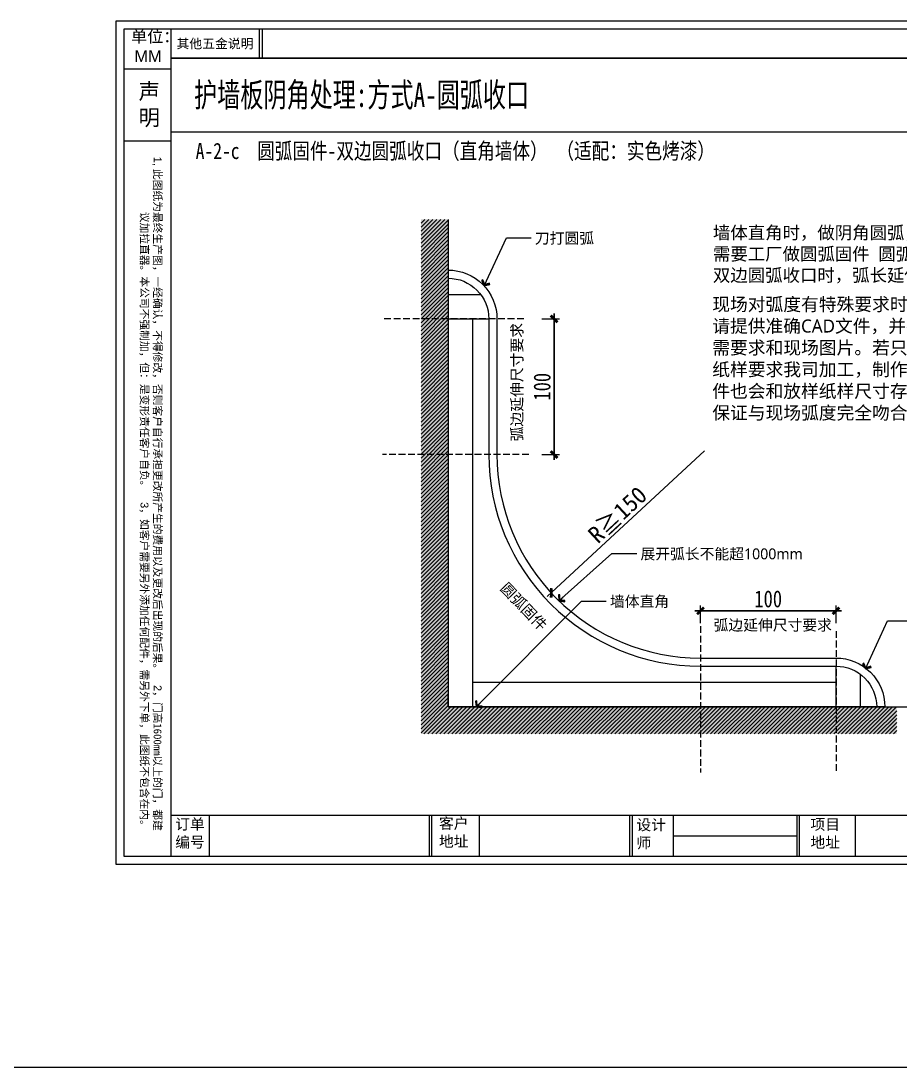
# Model space of a CAD drawing. Header units: millimetres. Extents: x 4862 to 20554, y 7569 to 11262.
# Drawn here: x 13813 to 14462, y 8610 to 9382 of the extents above; entities that cross this region are included whole.
import ezdxf

# ---------------------------------------------------------------- set-up
doc = ezdxf.new("R2010")
doc.units = ezdxf.units.MM
doc.linetypes.add('__DASH', pattern=[0.35, 0.25, -0.1])
doc.layers.add('0 @ 1', color=7, linetype='Continuous')
doc.styles.get("Standard").update_dxf_attribs({"font": 'arial.ttf'})
doc.styles.add('宋体', font='SimSun.ttf')
doc.styles.add('家具尺寸文字', font='SimSun.ttf', dxfattribs={"width": 0.8})
doc.styles.add('黑石雅黑', font='Microsoft YaHei.ttf')
doc.dimstyles.new('副本 固装比例5', dxfattribs={"dimscale": 5, "dimtxt": 2.5, "dimasz": 1, "dimexe": 0.8, "dimexo": 1.2, "dimgap": 0.5, "dimtad": 1, "dimdec": 0, "dimdsep": 46, "dimtxsty": '家具尺寸文字', "dimblk": 'ARCHTICK', "dimcen": 0, "dimdle": 0.8, "dimclrd": 8, "dimclre": 8, "dimclrt": 2, "dimadec": 1, "dimazin": 2, "dimtfac": 1, "dimtdec": 0, "dimtix": 1, "dimtmove": 2, "dimatfit": 2, "dimfxl": 0, "dimtolj": 1, "dimtzin": 0, "dimarcsym": 0})
doc.dimstyles.new('深化(A1)1：1', dxfattribs={"dimtxt": 3, "dimasz": 1, "dimexe": 1.5, "dimexo": 1, "dimgap": 1, "dimtad": 1, "dimdec": 0, "dimrnd": 5, "dimdsep": 46, "dimtxsty": '黑石雅黑', "dimblk": 'ARCHTICK', "dimcen": 1, "dimclrd": 44, "dimclre": 44, "dimclrt": 50, "dimadec": 0, "dimazin": 2, "dimtfac": 1, "dimtdec": 0, "dimtix": 1, "dimtmove": 2, "dimatfit": 3, "dimldrblk": 'hl_arrow2', "dimfxl": 0, "dimtolj": 1, "dimarcsym": 0})

# ---------------------------------------------------------------- blocks, each defined once
blk = doc.blocks.new('_ArchTick')
at = {"color": 0, "linetype": 'ByBlock', "const_width": 0.4}
blk.add_lwpolyline([(-0.5, -0.5), (0.5, 0.5)], dxfattribs=at)
blk = doc.blocks.new('*D309')
at = {"color": 8, "lineweight": -2, "transparency": 16777216}
for p, q in [((14514.83, 8871.94), (14514.83, 8915.94)), ((14505.83, 8911.94), (14518.83, 8911.94)), ((14505.83, 8875.94), (14518.83, 8875.94))]:
    blk.add_line(p, q, dxfattribs=at)
at = {"layer": 'Defpoints', "color": 0, "transparency": 16777216}
for p in [(14444.36, 8911.94), (14514.83, 8911.94), (14478.01, 8875.94)]:
    blk.add_point(p, dxfattribs=at)
at = {"color": 8, "lineweight": -2, "transparency": 16777216, "xscale": 5, "yscale": 5, "zscale": 5}
for p, rotation in [((14514.83, 8911.94), 90), ((14514.83, 8875.94), 270)]:
    blk.add_blockref('_ArchTick', p, dxfattribs=dict(at, rotation=rotation))
at = {"color": 2, "transparency": 16777216, "insert": (14506.08, 8893.94), "char_height": 12.5, "attachment_point": 5, "rotation": 90, "style": '家具尺寸文字'}
blk.add_mtext('\\A1;36', dxfattribs=at)
blk = doc.blocks.new('*D310')
at = {"color": 8, "lineweight": -2, "transparency": 16777216}
for p, q in [((14418.36, 8946.72), (14310.36, 8946.72)), ((14314.36, 8937.72), (14314.36, 8950.72)), ((14414.36, 8937.72), (14414.36, 8950.72))]:
    blk.add_line(p, q, dxfattribs=at)
at = {"layer": 'Defpoints', "color": 0, "transparency": 16777216}
for p in [(14314.36, 8946.72), (14314.36, 8911.94), (14414.36, 8911.94)]:
    blk.add_point(p, dxfattribs=at)
at = {"color": 8, "lineweight": -2, "transparency": 16777216, "xscale": 5, "yscale": 5, "zscale": 5, "rotation": 180}
blk.add_blockref('_ArchTick', (14314.36, 8946.72), dxfattribs=at)
at = {"color": 8, "lineweight": -2, "transparency": 16777216, "xscale": 5, "yscale": 5, "zscale": 5}
blk.add_blockref('_ArchTick', (14414.36, 8946.72), dxfattribs=at)
at = {"color": 2, "transparency": 16777216, "insert": (14364.36, 8955.47), "char_height": 12.5, "attachment_point": 5, "style": '家具尺寸文字'}
blk.add_mtext('\\A1;100', dxfattribs=at)
blk = doc.blocks.new('*D311')
at = {"color": 8, "lineweight": -2, "transparency": 16777216}
for p, q in [((14310.36, 8946.72), (14418.36, 8946.72)), ((14314.36, 8937.72), (14314.36, 8950.72)), ((14414.36, 8937.72), (14414.36, 8950.72))]:
    blk.add_line(p, q, dxfattribs=at)
at = {"layer": 'Defpoints', "color": 0, "transparency": 16777216}
for p in [(14414.36, 8946.72), (14314.36, 8911.94), (14414.36, 8911.94)]:
    blk.add_point(p, dxfattribs=at)
at = {"color": 8, "lineweight": -2, "transparency": 16777216, "xscale": 5, "yscale": 5, "zscale": 5, "rotation": 180}
blk.add_blockref('_ArchTick', (14314.36, 8946.72), dxfattribs=at)
at = {"color": 8, "lineweight": -2, "transparency": 16777216, "xscale": 5, "yscale": 5, "zscale": 5}
blk.add_blockref('_ArchTick', (14414.36, 8946.72), dxfattribs=at)
at = {"color": 2, "transparency": 16777216, "insert": (14364.36, 8955.47), "char_height": 12.5, "attachment_point": 5, "style": '家具尺寸文字'}
blk.add_mtext('\\A1;100', dxfattribs=at)
blk = doc.blocks.new('*D312')
at = {"color": 8, "lineweight": -2, "transparency": 16777216}
for p, q in [((14483.86, 8915.94), (14483.86, 8889.94)), ((14474.86, 8911.94), (14487.86, 8911.94)), ((14474.86, 8893.94), (14487.86, 8893.94))]:
    blk.add_line(p, q, dxfattribs=at)
at = {"layer": 'Defpoints', "color": 0, "transparency": 16777216}
for p in [(14414.36, 8911.94), (14414.36, 8893.94), (14483.86, 8893.94)]:
    blk.add_point(p, dxfattribs=at)
at = {"color": 8, "lineweight": -2, "transparency": 16777216, "xscale": 5, "yscale": 5, "zscale": 5}
for p, rotation in [((14483.86, 8911.94), 90), ((14483.86, 8893.94), 270)]:
    blk.add_blockref('_ArchTick', p, dxfattribs=dict(at, rotation=rotation))
at = {"color": 2, "transparency": 16777216, "insert": (14475.11, 8902.94), "char_height": 12.5, "attachment_point": 5, "rotation": 90, "style": '家具尺寸文字'}
blk.add_mtext('\\A1;18', dxfattribs=at)
blk = doc.blocks.new('*D313')
at = {"color": 8, "lineweight": -2, "transparency": 16777216}
blk.add_line((14317.29, 9064.66), (14201.48, 8957.19), dxfattribs=at)
at = {"layer": 'Defpoints', "color": 0, "transparency": 16777216}
for p in [(14314.36, 9061.94), (14204.41, 8959.91)]:
    blk.add_point(p, dxfattribs=at)
at = {"color": 8, "lineweight": -2, "transparency": 16777216, "xscale": 5, "yscale": 5, "zscale": 5, "rotation": 222.8617704855919}
blk.add_blockref('_ArchTick', (14204.41, 8959.91), dxfattribs=at)
at = {"color": 2, "transparency": 16777216, "insert": (14253.43, 9017.34), "char_height": 12.5, "attachment_point": 5, "rotation": 42.86177, "style": '家具尺寸文字'}
blk.add_mtext('\\A1;{\\W1;\\C4;R≧150}', dxfattribs=at)
blk = doc.blocks.new('hl_arrow2')
at = {"color": 2}
blk.add_line((-0.22, 0), (-1, 0), dxfattribs=at)
blk.add_lwpolyline([(-0.22, 0), (-0.86, -0.69), (-0.65, -0.86), (0, 0), (-0.65, 0.86), (-0.86, 0.69)], close=True, dxfattribs=at)
for points in [[(-0.86, 0.69), (-0.65, 0.86), (-0.22, 0), (0, 0)], [(-0.86, -0.69), (-0.65, -0.86), (-0.22, 0), (0, 0)]]:
    blk.add_solid(points, dxfattribs=at)
blk = doc.blocks.new('*D286')
at = {"color": 8, "lineweight": -2, "transparency": 16777216}
for p, q in [((14206.4, 9165.94), (14206.4, 9057.94)), ((14197.4, 9161.94), (14210.4, 9161.94)), ((14197.4, 9061.94), (14210.4, 9061.94))]:
    blk.add_line(p, q, dxfattribs=at)
at = {"layer": 'Defpoints', "color": 0, "transparency": 16777216}
for p in [(14164.36, 9161.94), (14164.36, 9061.94), (14206.4, 9061.94)]:
    blk.add_point(p, dxfattribs=at)
at = {"color": 8, "lineweight": -2, "transparency": 16777216, "xscale": 5, "yscale": 5, "zscale": 5}
for p, rotation in [((14206.4, 9161.94), 90), ((14206.4, 9061.94), 270)]:
    blk.add_blockref('_ArchTick', p, dxfattribs=dict(at, rotation=rotation))
at = {"color": 2, "transparency": 16777216, "insert": (14197.65, 9111.94), "char_height": 12.5, "attachment_point": 5, "rotation": 90, "style": '家具尺寸文字'}
blk.add_mtext('\\A1;100', dxfattribs=at)
blk = doc.blocks.new('*D287')
at = {"color": 8, "lineweight": -2, "transparency": 16777216}
for p, q in [((14206.4, 9057.94), (14206.4, 9165.94)), ((14197.4, 9161.94), (14210.4, 9161.94)), ((14197.4, 9061.94), (14210.4, 9061.94))]:
    blk.add_line(p, q, dxfattribs=at)
at = {"layer": 'Defpoints', "color": 0, "transparency": 16777216}
for p in [(14164.36, 9161.94), (14206.4, 9161.94), (14164.36, 9061.94)]:
    blk.add_point(p, dxfattribs=at)
at = {"color": 8, "lineweight": -2, "transparency": 16777216, "xscale": 5, "yscale": 5, "zscale": 5}
for p, rotation in [((14206.4, 9161.94), 90), ((14206.4, 9061.94), 270)]:
    blk.add_blockref('_ArchTick', p, dxfattribs=dict(at, rotation=rotation))
at = {"color": 2, "transparency": 16777216, "insert": (14197.65, 9111.94), "char_height": 12.5, "attachment_point": 5, "rotation": 90, "style": '家具尺寸文字'}
blk.add_mtext('\\A1;100', dxfattribs=at)
blk = doc.blocks.new('A$C398a0407')
for p, q in [((443.2, 6784), (443.2, 64)), ((1163.2, 6546.9), (1163.2, 6784)), ((1189.6, 6546.9), (1189.6, 6784)), ((443.2, 6546.9), (8134, 6546.9)), ((443.2, 399), (9568, 399)), ((756.5, 399), (756.5, 64)), ((2542.3, 399), (2542.3, 64)), ((2562.3, 399), (2562.3, 64)), ((2948.7, 399), (2948.7, 64)), ((4169.9, 399), (4169.9, 64)), ((4189.9, 399), (4189.9, 64)), ((4522.7, 399), (4522.7, 64)), ((5527, 399), (5527, 64)), ((5547, 399), (5547, 64)), ((6003.2, 399), (6003.2, 64)), ((4522.7, 231.5), (5527, 231.5))]:
    blk.add_line(p, q)
at = {"color": 8}
for p, q in [((64, 6457.7), (443.2, 6457.7)), ((64, 5874.2), (443.2, 5874.2))]:
    blk.add_line(p, q, dxfattribs=at)
for points in [[(9632, 0), (0, 0), (0, 6848), (9632, 6848)], [(9568, 64), (64, 64), (64, 6784), (9568, 6784)]]:
    blk.add_lwpolyline(points, close=True)
at = {"color": 8, "insert": (368.9, 272.3), "char_height": 64, "width": 5497.15, "attachment_point": 3, "rotation": 270}
blk.add_mtext('1, {\\fSimSun|b0|i0|c134|p2;此图纸为最终生产图，一经确认，不得修改，否则客户自行承担更改所产生的费用以及更改后出现的后果。  }2{\\fSimSun|b0|i0|c134|p2;，门高1600mm以上的门，都建议加拉直器。本公司不强制加，但：是变形责任客户自负。  }3{\\fSimSun|b0|i0|c134|p2;，如客户需要另外添加任何配件，需另外下单，此图纸不包含在内。}', dxfattribs=at)
at = {"color": 8, "char_height": 88, "attachment_point": 1, "style": '宋体'}
for s, insert in [('订单\\P编号', (479.9, 370.6)), ('客户\\P地址', (2621.8, 377)), ('设计\\P师', (4225.5, 364.6)), ('项目\\P地址', (5638.6, 368.9))]:
    blk.add_mtext_dynamic_manual_height_columns(s, width=596.489, gutter_width=12.5, heights=[0], dxfattribs=dict(at, insert=insert))
at = {"layer": '0 @ 1', "color": 8, "attachment_point": 1}
for s, insert, char_height, width in [('\\pi13.703;单位：\\P\\pi40.286;MM', (107.3, 6770.1), 96, 391.163), ('{\\fSimSun|b0|i0|c134|p2;其他五金说明}', (490.9, 6701.9), 76.325, 737.994), ('声明', (182.3, 6340), 127.53, 194.038)]:
    blk.add_mtext(s, dxfattribs=dict(at, insert=insert, char_height=char_height, width=width))
blk = doc.blocks.new('A$Caecb7373')
at = {"color": 1}
blk.add_lwpolyline([(0, 821.76), (1155.84, 821.76), (1155.84, 0), (0, 0)], close=True, dxfattribs=at)

msp = doc.modelspace()

# ---------------------------------------------------------------- hatches: boundary and pattern name
h = msp.add_hatch()
h.set_pattern_fill('AR-CONC', color=8, scale=0.065355)
h.set_pattern_definition([(50, (-30073.154, 48470.594), (11.9066731, -1.0416984), [1.2450121, -13.6951334]), (355, (-30073.154, 48470.594), (-2.3033327, 12.486514), [0.9960097, -10.956145]), (100.451445, (-30072.161, 48470.507), (9.6033404, 11.444815), [1.0580975, -11.639082]), (46.1842, (-30073.154, 48473.914), (17.716362, -2.747675), [1.867518, -20.5427]), (96.635558, (-30071.677, 48473.685), (15.5155394, 16.1705263), [1.587147, -17.458639]), (351.18415, (-30073.154, 48473.914), (15.5155394, 16.1705263), [1.4940124, -16.4341426]), (21, (-30071.494, 48473.084), (9.9087536, -6.6835387), [1.2450121, -13.6951334]), (326, (-30071.494, 48473.084), (4.0390695, 12.0375985), [0.9960097, -10.9561067]), (71.451445, (-30070.668, 48472.527), (13.947823, 5.3540599), [1.0580975, -11.639062]), (37.5, (-30073.1537, 48470.594), (0.20185556, 5.5260918), [0, -10.8233054, 0, -11.12210834, 0, -10.9976071]), (7.5, (-30073.1537, 48470.594), (4.36699686, 6.5472982), [0, -6.3412618, 0, -10.574303, 0, -4.1915408]), (327.5, (-30076.8555, 48470.594), (8.86151892, -0.37440188), [0, -4.1500404, 0, -12.9481261, 0, -17.1811674]), (317.5, (-30078.5156, 48470.594), (9.6809778, 1.6617475), [0, -5.3950526, 0, -8.5988838, 0, -12.2011189])])
h.paths.add_polyline_path([(14128.357, 9235.356), (14108.357, 9235.356), (14108.357, 8855.943), (14459.163, 8855.943), (14459.163, 8875.943), (14128.357, 8875.943)])
h = msp.add_hatch()
h.set_pattern_fill('ANSI31', color=8, scale=0.65355)
h.set_pattern_definition([(45, (-30073.1537, 48470.594), (-1.467260864, 1.467260864), [])])
h.paths.add_polyline_path([(14128.357, 8875.943), (14128.357, 9235.356), (14108.357, 9235.356), (14108.357, 8855.943), (14459.163, 8855.943), (14459.163, 8875.943)])

# ---------------------------------------------------------------- linework, layer by layer
for p, q in [((14128.357, 9197.943), (14128.357, 9197.943)), ((14450.357, 8875.943), (14450.357, 8875.943)), ((4862.317, 8610.368), (20477.138, 8610.368))]:
    msp.add_line(p, q)
at = {"color": 4}
for p, q in [((14128.357, 9179.943), (14152.357, 9179.943)), ((14128.357, 9161.943), (14158.357, 9161.943)), ((14414.357, 8875.943), (14414.357, 8905.943)), ((14432.357, 8875.943), (14432.357, 8899.943))]:
    msp.add_line(p, q, dxfattribs=at)
at = {"color": 251, "linetype": '__DASH', "ltscale": 20}
for p, q in [((14184.196, 9161.943), (14079.903, 9161.943)), ((14187.83, 9061.943), (14079.903, 9061.943)), ((14314.357, 8935.416), (14314.357, 8827.488)), ((14414.357, 8931.781), (14414.357, 8827.488))]:
    msp.add_line(p, q, dxfattribs=at)
msp.add_lwpolyline([(13923.744, 9299.857), (14622.063, 9299.857), (14622.063, 9354.295), (13923.744, 9354.295)], close=True)
at = {"color": 8}
for points in [[(14128.357, 9235.356), (14128.357, 8875.943), (14506.987, 8875.943)], [(14128.357, 8875.943), (14500.805, 8875.943)]]:
    msp.add_lwpolyline(points, dxfattribs=at)
for points in [[(14128.357, 9197.943, -0.4142136), (14164.357, 9161.943), (14164.357, 9061.943, 0.1989124), (14208.291, 8955.877, 0.1989124), (14314.357, 8911.943), (14414.357, 8911.943, -0.4142136), (14450.357, 8875.943)], [(14128.357, 9191.943, -0.4142136), (14158.357, 9161.943), (14158.357, 9061.943, 0.1989124), (14204.049, 8951.634, 0.1989124), (14314.357, 8905.943), (14414.357, 8905.943, -0.4142136), (14444.357, 8875.943, -0.4142136)]]:
    msp.add_lwpolyline(points, format="xyb")
at = {"color": 4}
for points in [[(14128.357, 9197.943), (14128.357, 8875.943)], [(14146.357, 9161.943), (14146.357, 8875.943)], [(14414.357, 8893.943), (14146.357, 8893.943)], [(14450.357, 8875.943), (14128.357, 8875.943)]]:
    msp.add_lwpolyline(points, dxfattribs=at)
for points in [[(14128.357, 9161.943), (14128.357, 9152.943)], [(14128.357, 9152.943), (14128.357, 8884.943)], [(14128.357, 8875.943), (14128.357, 8884.943)], [(14128.357, 8875.943), (14137.357, 8875.943)], [(14405.357, 8875.943), (14137.357, 8875.943)], [(14414.357, 8875.943), (14405.357, 8875.943)]]:
    msp.add_lwpolyline(points)

# ---------------------------------------------------------------- block references
at = {"xscale": 0.09079979139978399, "yscale": 0.09079979139978399, "zscale": 0.09079979139978399}
msp.add_blockref('A$C398a0407', (13883.499, 8759.836), dxfattribs=at)
at = {"color": 1, "xscale": 0.7566649283315219, "yscale": 0.7566649283315219, "zscale": 0.7566649283315219}
msp.add_blockref('A$Caecb7373', (13883.499, 8759.836), dxfattribs=at)

# ---------------------------------------------------------------- texts
at = {"color": 50, "style": '家具尺寸文字', "width": 0.8}
msp.add_text('A-2-c  圆弧固件-双边圆弧收口（直角墙体） （适配：实色烤漆）', height=11.9, dxfattribs=at).set_placement((13942.159, 9279.836))
at = {"color": 6, "style": '黑石雅黑'}
for s, p in [('刀打圆弧', (14192.268, 9217.469)), ('弧边延伸尺寸要求', (14324.074, 8932.227))]:
    msp.add_text(s, height=8, dxfattribs=at).set_placement(p)
msp.add_text('弧边延伸尺寸要求', height=8, rotation=90, dxfattribs=at).set_placement((14183.08, 9071.659))
at = {"style": '黑石雅黑'}
for s, p in [('展开弧长不能超1000mm', (14270.143, 8984.726)), ('墙体直角', (14247.639, 8949.657))]:
    msp.add_text(s, height=8, dxfattribs=at).set_placement(p)
msp.add_text('圆弧固件', height=8, rotation=313.719814, dxfattribs=at).set_placement((14166.183, 8962.897))
at = {"color": 1, "insert": (13940.962, 9336.101), "char_height": 17.85, "width": 4937.63124, "attachment_point": 1, "style": '家具尺寸文字'}
msp.add_mtext('{\\W0.7;\\C4;护墙板阴角处理:方式A-圆弧收口}', dxfattribs=at)
at = {"color": 4, "insert": (14323.614, 9230.207), "char_height": 9.408, "width": 372.84062, "attachment_point": 1, "style": '宋体'}
msp.add_mtext('墙体直角时，做阴角圆弧，\\P需要工厂做圆弧固件 圆弧{\\A1;R≧150\\P双边圆弧收口时，弧长延伸长度≧100}', dxfattribs=at)
at = {"color": 3, "insert": (14323.104, 9177.504), "char_height": 9.6, "width": 258.30704, "attachment_point": 1, "style": '黑石雅黑'}
msp.add_mtext('现场对弧度有特殊要求时：\\P请提供准确CAD文件，并在文件中标注上所需要求和现场图片。若只提供现场弧度裁剪纸样要求我司加工，制作成本高，成品圆弧件也会和放样纸样尺寸存在必然误差，无法保证与现场弧度完全吻合！！！', dxfattribs=at)

# ---------------------------------------------------------------- dimensions: what is measured, and where the dimension line sits
for base, p1, p2, angle, picture, middle in [((14206.399, 9061.943), (14164.357, 9161.943), (14164.357, 9061.943), 90, '*D286', (14197.649, 9111.943)), ((14206.399, 9161.943), (14164.357, 9061.943), (14164.357, 9161.943), 270, '*D287', (14197.649, 9111.943)), ((14414.357, 8946.721), (14314.357, 8911.943), (14414.357, 8911.943), 180, '*D311', (14364.357, 8955.471)), ((14483.859, 8893.943), (14414.357, 8911.943), (14414.357, 8893.943), 90, '*D312', (14475.109, 8902.943)), ((14514.826, 8911.943), (14478.005, 8875.943), (14444.357, 8911.943), 90, '*D309', (14506.076, 8893.943))]:
    dim = msp.add_linear_dim(base=base, p1=p1, p2=p2, angle=angle, dimstyle='副本 固装比例5')
    dim.commit()
    dim.dimension.update_dxf_attribs({"geometry": picture, "text_midpoint": middle})
dim = msp.add_radius_dim(center=(14314.357, 9061.943), mpoint=(14204.408, 8959.908), text='{\\W1;\\C4;R≧150}', dimstyle='副本 固装比例5')
dim.commit()
dim.dimension.update_dxf_attribs({"geometry": '*D313', "text_midpoint": (14253.431, 9017.339)})
dim = msp.add_linear_dim(base=(14314.357, 8946.721), p1=(14414.357, 8911.943), p2=(14314.357, 8911.943), dimstyle='副本 固装比例5')
dim.commit()
dim.dimension.update_dxf_attribs({"geometry": '*D310', "text_midpoint": (14364.357, 8955.471)})

# ---------------------------------------------------------------- leaders
at = {"ltscale": 500}
for points in [[(14154.982, 9186.401), (14171.256, 9221.71), (14189.523, 9221.71)], [(14210.066, 8954.131), (14249.131, 8988.966), (14267.398, 8988.966)], [(14149.068, 8875.943), (14226.627, 8953.897), (14244.894, 8953.897)], [(14436.047, 8903.937), (14452.321, 8939.246), (14470.588, 8939.246)]]:
    msp.add_leader(points, dimstyle='深化(A1)1：1', override={"dimasz": 4, "dimgap": 1, "dimtad": 0}, dxfattribs=at)

doc.saveas('drawing.dxf')
